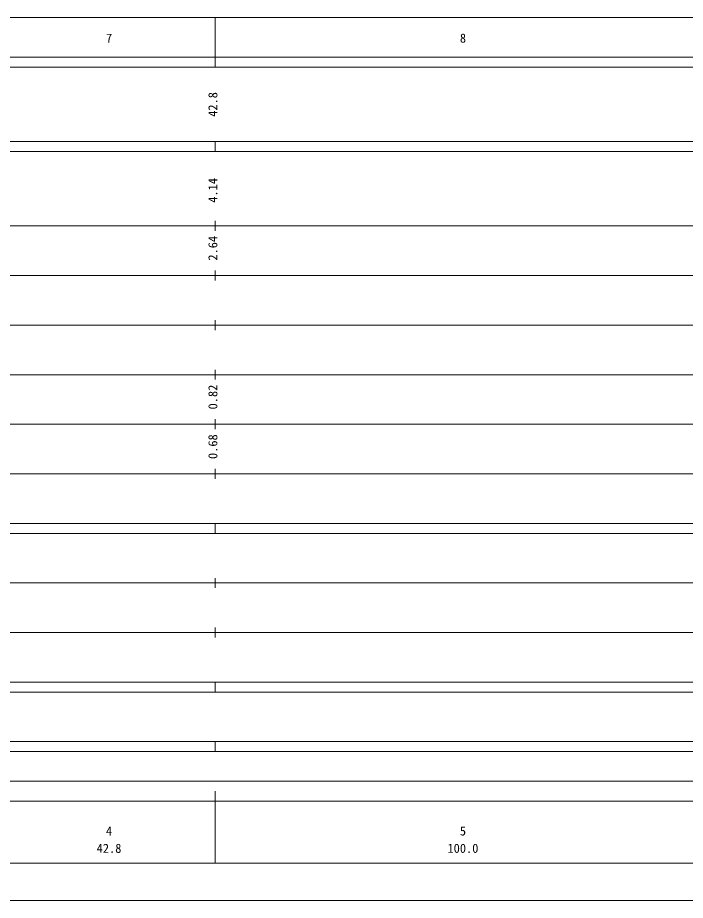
# Model space of a CAD drawing. Units: millimetres, scale not verified. Extents: x -625 to 708451, y -625 to 363079.
# Drawn here: x 256605 to 391317, y 3079 to 181079 of the extents above; entities that cross this region are included whole.
import ezdxf
from ezdxf.enums import TextEntityAlignment as Align

# ---------------------------------------------------------------- set-up
doc = ezdxf.new("R2010")
doc.units = ezdxf.units.MM
doc.header["$LTSCALE"] = 1000
doc.layers.add('S-SUV', color=7, linetype='Continuous', lineweight=13)
doc.styles.add('ＭＳ ゴシック', font='')
doc.styles.get('ＭＳ ゴシック').set_extended_font_data('MS Gothic')

msp = doc.modelspace()

# ---------------------------------------------------------------- linework, layer by layer
at = {"layer": 'S-SUV'}
for p, q in [((96451, 181079), (607451, 181079)), ((296451, 171079), (296451, 181079)), ((68451, 173079), (607451, 173079)), ((68451, 171079), (607451, 171079)), ((68451, 156079), (607451, 156079)), ((296451, 154079), (296451, 156079)), ((68451, 154079), (607451, 154079)), ((68451, 139079), (607451, 139079)), ((296451, 138079), (296451, 140079)), ((296451, 128079), (296451, 130079)), ((74451, 129079), (607451, 129079)), ((296451, 118079), (296451, 120079)), ((80451, 119079), (607451, 119079)), ((74451, 109079), (607451, 109079)), ((296451, 108079), (296451, 110079)), ((296451, 98079), (296451, 100079)), ((80451, 99079), (607451, 99079)), ((74451, 89079), (607451, 89079)), ((296451, 88079), (296451, 90079)), ((68451, 79079), (607451, 79079)), ((296451, 77079), (296451, 79079)), ((68451, 77079), (607451, 77079)), ((296451, 66079), (296451, 68079)), ((77451, 67079), (607451, 67079)), ((68451, 57079), (607451, 57079)), ((296451, 56079), (296451, 58079)), ((68451, 47079), (607451, 47079)), ((296451, 45079), (296451, 47079)), ((68451, 45079), (607451, 45079)), ((68451, 35079), (607451, 35079)), ((296451, 33079), (296451, 35079)), ((68451, 33079), (607451, 33079)), ((99451, 27079), (593451, 27079)), ((296451, 10579), (296451, 25079)), ((68451, 23079), (607451, 23079)), ((96451, 10579), (607451, 10579)), ((68451, 3079), (708451, 3079))]:
    msp.add_line(p, q, dxfattribs=at)

# ---------------------------------------------------------------- texts
at = {"layer": 'S-SUV', "style": 'ＭＳ ゴシック'}
for s, p in [('7', (274426, 175484)), ('8', (345826, 175484)), ('4', (274426, 15602)), ('5', (345826, 15602)), ('42.8', (272551, 12112)), ('100.0', (343326, 12112))]:
    msp.add_text(s, height=1833, dxfattribs=at).set_placement(p, align=Align.BOTTOM_LEFT)
for s, p in [('42.8', (297451, 161079)), ('4.14', (297451, 143753)), ('2.64', (297451, 132079)), ('0.82', (297451, 102079)), ('0.68', (297451, 92079))]:
    msp.add_text(s, height=1833, rotation=90, dxfattribs=at).set_placement(p, align=Align.BOTTOM_LEFT)

doc.saveas('drawing.dxf')
